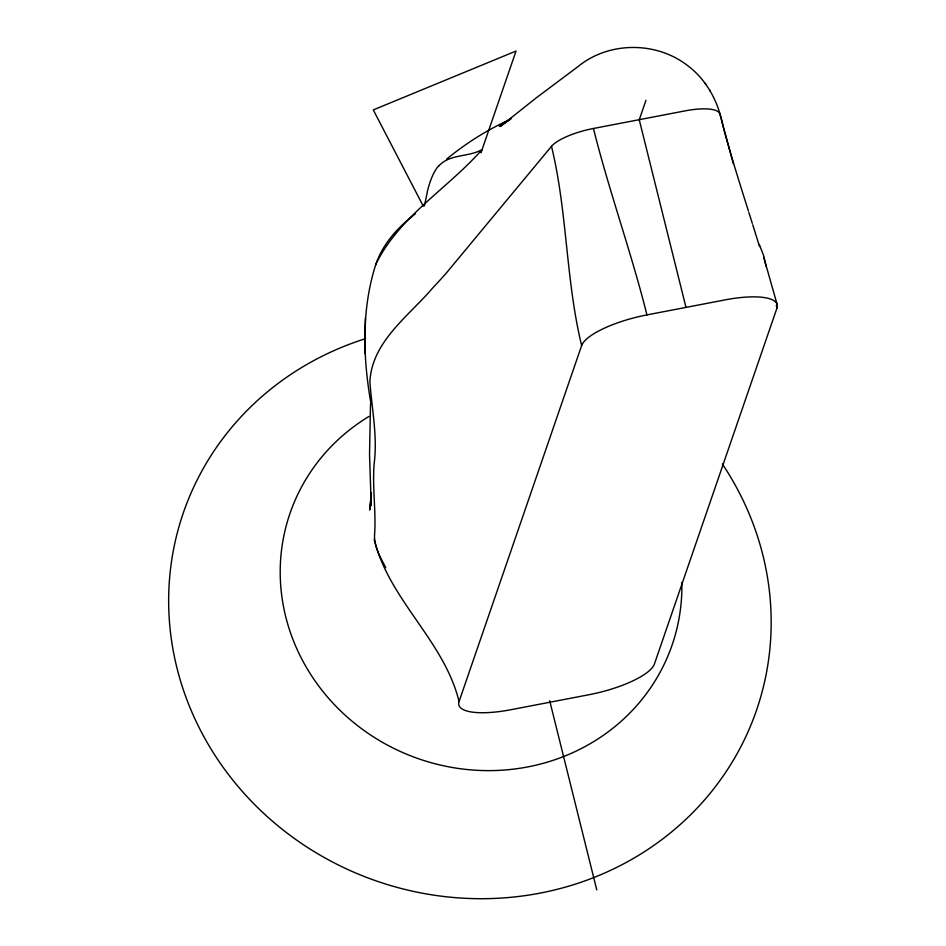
<?xml version="1.0" encoding="UTF-8"?>
<svg xmlns="http://www.w3.org/2000/svg" width="946" height="946" viewBox="0 0 946 946"><rect width="100%" height="100%" fill="white"/><g stroke="black" fill="none" stroke-linecap="round" stroke-linejoin="round"><path stroke-width="1.42" d="M371.045 403.954C362.886 357.872 361.36 309.531 375.775 264.513M370.489 404.202L369.531 454.825L371.234 505.649L371.376 493.008L369.685 510.048L371.092 497.903M365.144 335.44L365.416 318.045M364.943 353.568L365.203 336.693M385.767 567.624C380.552 557.762 374.427 547.095 374.521 535.767C376.295 511.762 372.192 487.734 374.155 463.706C377.667 436.189 371.825 409.062 369.898 381.794C371.813 341.447 408.956 315.976 432.913 287.726A1669.867 482.815 -14 0 0 445.873 273.583L551.483 146.323A40.418 11.683 -14 0 1 593.449 128.479L685.129 110.871A40.418 11.683 -14 0 1 719.871 113.993L733.41 163.871M424.399 205.944L427.391 191.802M375.503 265.4C382.361 244.198 397.97 227.005 415.46 213.772M375.929 264.076C399.188 216.539 447.825 188.502 482.117 149.551C468.495 157.426 449.799 153.619 438.708 166.082M481.006 152.755L516.031 51.049L373.28 109.913L423.288 206.157M645.964 100.264L639.248 119.787L685.992 307.391M776.299 305.44L776.973 308.053L654.407 664.021A60.627 17.525 -14 0 1 589.122 694.695L510.994 709.701A60.627 17.525 -14 0 1 459.07 701.53L581.648 345.562C565.696 280.099 567.423 211.786 551.483 146.323M446.583 159.188C465.893 143.295 487.072 129.945 509.835 119.527M509.965 119.645L499.181 125.96L511.538 118.238L500.115 126.563L536.441 97.722L578.231 66.421C608.999 41.317 656.382 41.257 687.612 65.605C706.946 79.972 718.593 102.416 722.91 125.794C730.537 154.458 739.5 182.744 748.428 211.029M581.648 345.562A60.627 17.525 -14 0 1 646.934 314.9L725.062 299.894A60.627 17.525 -14 0 1 776.973 308.053M709.571 89.965L710.399 91.206M705.018 83.165L705.751 84.265M759.295 244.47L763.528 255.314L766.106 266.5M748.854 212.401L752.307 223.351M752.744 224.722L759.543 246.563M763.706 257.076L777.21 304.718M459.07 701.53C444.242 640.773 388.995 600.048 374.167 539.279M646.934 314.9C631.278 252.144 609.094 191.234 593.449 128.479M549.697 700.761L596.772 889.914M427.332 191.589A404.959 71.47 79.1 0 1 438.648 165.834M722.33 463.942A303.11 285.195 19 0 1 615.113 868.168A303.11 285.195 19 0 1 195.869 720.935A303.11 285.195 19 0 1 365.558 338.644M681.853 582.452A202.077 190.122 19 0 1 388.439 745.625A202.077 190.122 19 0 1 369.035 416.417"/></g></svg>
